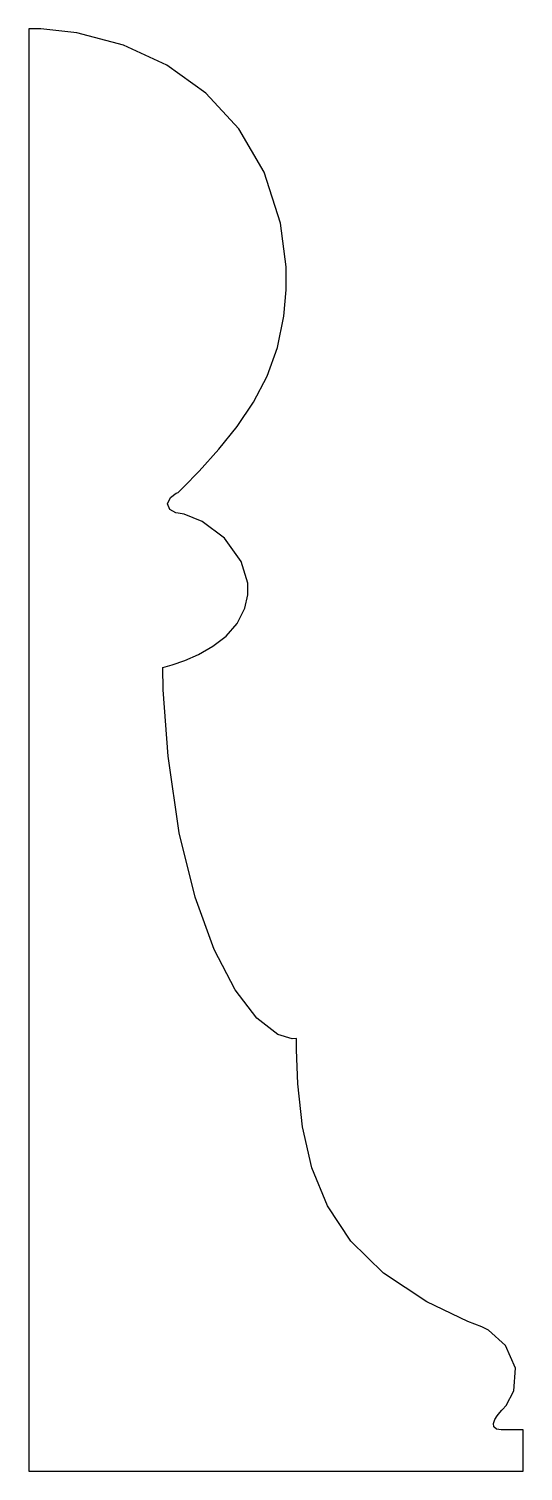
# Model space of a CAD drawing. Extents: x 0 to 51, y 0 to 148.
import ezdxf

# ---------------------------------------------------------------- set-up
doc = ezdxf.new("R2010")
doc.units = 0
doc.layers.get('0').update_dxf_attribs({"linetype": 'CONTINUOUS'})

msp = doc.modelspace()

# ---------------------------------------------------------------- linework, layer by layer
at = {"color": 0}
for p, q in [((0.268718, 148.431), (0.268718, 0.264583)), ((1.50206, 148.431), (0.268718, 148.431)), ((5.20347, 148.012), (1.50206, 148.431)), ((9.98389, 146.761), (5.20347, 148.012)), ((14.4529, 144.693), (9.98389, 146.761)), ((18.4588, 141.817), (14.4529, 144.693)), ((21.8433, 138.148), (18.4588, 141.817)), ((24.4533, 133.697), (21.8433, 138.148)), ((26.1317, 128.478), (24.4533, 133.697)), ((26.727, 123.997), (26.1317, 128.478)), ((26.727, 122.502), (26.727, 123.997)), ((26.4873, 118.922), (26.727, 121.608)), ((26.727, 121.608), (26.727, 122.502)), ((25.8093, 115.689), (26.4873, 118.922)), ((24.7454, 112.754), (25.8093, 115.689)), ((23.3536, 110.067), (24.7454, 112.754)), ((21.6876, 107.578), (23.3536, 110.067)), ((19.8065, 105.238), (21.6876, 107.578)), ((17.7629, 102.997), (19.8065, 105.238)), ((16.1561, 101.349), (17.7629, 102.997)), ((15.401, 100.722), (15.6145, 100.806)), ((15.6145, 100.806), (16.1561, 101.349)), ((14.5232, 99.6488), (14.8332, 100.289)), ((14.7588, 99.0575), (14.5232, 99.6488)), ((14.8332, 100.289), (15.401, 100.722)), ((15.3913, 98.7266), (14.7588, 99.0575)), ((15.6145, 98.6896), (15.3913, 98.7266)), ((16.2471, 98.5848), (15.6145, 98.6896)), ((18.0702, 97.8214), (16.2471, 98.5848)), ((20.377, 96.1101), (18.0702, 97.8214)), ((22.0886, 93.7038), (20.377, 96.1101)), ((22.7583, 91.4908), (22.0886, 93.7038)), ((22.7583, 90.7521), (22.7583, 91.4908)), ((22.7583, 90.2931), (22.7583, 90.7521)), ((21.6917, 87.3538), (22.4689, 88.9138)), ((22.4689, 88.9138), (22.7583, 90.2931)), ((19.1864, 84.9976), (20.5534, 86.0559)), ((20.5534, 86.0559), (21.6917, 87.3538)), ((17.7188, 84.1636), (19.1864, 84.9976)), ((14.2737, 82.8767), (15.0096, 83.0915)), ((15.0096, 83.0915), (16.2843, 83.5339)), ((16.2843, 83.5339), (17.7188, 84.1636)), ((14.027, 82.8146), (14.2737, 82.8767)), ((14.0725, 80.5381), (14.027, 82.8146)), ((14.5741, 73.7112), (14.0725, 80.5381)), ((15.7303, 65.8481), (14.5741, 73.7112)), ((17.3564, 59.2254), (15.7303, 65.8481)), ((19.3187, 53.8427), (17.3564, 59.2254)), ((21.4781, 49.7004), (19.3187, 53.8427)), ((23.7009, 46.7981), (21.4781, 49.7004)), ((25.8479, 45.1362), (23.7009, 46.7981)), ((27.3182, 44.6634), (25.8479, 45.1362)), ((27.7854, 44.7146), (27.3182, 44.6634)), ((27.7854, 43.5501), (27.7854, 44.7146)), ((27.9094, 40.0554), (27.7854, 43.5501)), ((28.3807, 35.6196), (27.9094, 40.0554)), ((29.3481, 31.4317), (28.3807, 35.6196)), ((30.9604, 27.5167), (29.3481, 31.4317)), ((33.3664, 23.8993), (30.9604, 27.5167)), ((36.715, 20.6044), (33.3664, 23.8993)), ((41.1551, 17.6568), (36.715, 20.6044)), ((45.3789, 15.6283), (41.1551, 17.6568)), ((46.8355, 15.0813), (45.3789, 15.6283)), ((47.5093, 14.745), (46.8355, 15.0813)), ((49.2495, 13.163), (47.5093, 14.745)), ((50.2751, 10.8479), (49.2495, 13.163)), ((50.1096, 8.53281), (50.2751, 10.8479)), ((49.3367, 6.99904), (50.1096, 8.53281)), ((48.1584, 5.55625), (48.3941, 5.94487)), ((48.3941, 5.94487), (48.6544, 6.28385)), ((48.6544, 6.28385), (48.8654, 6.52364)), ((48.8654, 6.52364), (48.9521, 6.61458)), ((48.9521, 6.61458), (49.3367, 6.99904)), ((48.9521, 6.61458), (48.9521, 6.61458)), ((48.0219, 5.16763), (48.1584, 5.55625)), ((48.0589, 4.82865), (48.0219, 5.16763)), ((48.3443, 4.58886), (48.0589, 4.82865)), ((48.799, 4.49792), (48.3443, 4.58886)), ((48.9521, 4.49792), (48.799, 4.49792)), ((51.0688, 4.49792), (48.9521, 4.49792)), ((51.0688, 0.264583), (51.0688, 4.49792)), ((0.268718, 0.264583), (51.0688, 0.264583))]:
    msp.add_line(p, q, dxfattribs=at)

doc.saveas('drawing.dxf')
